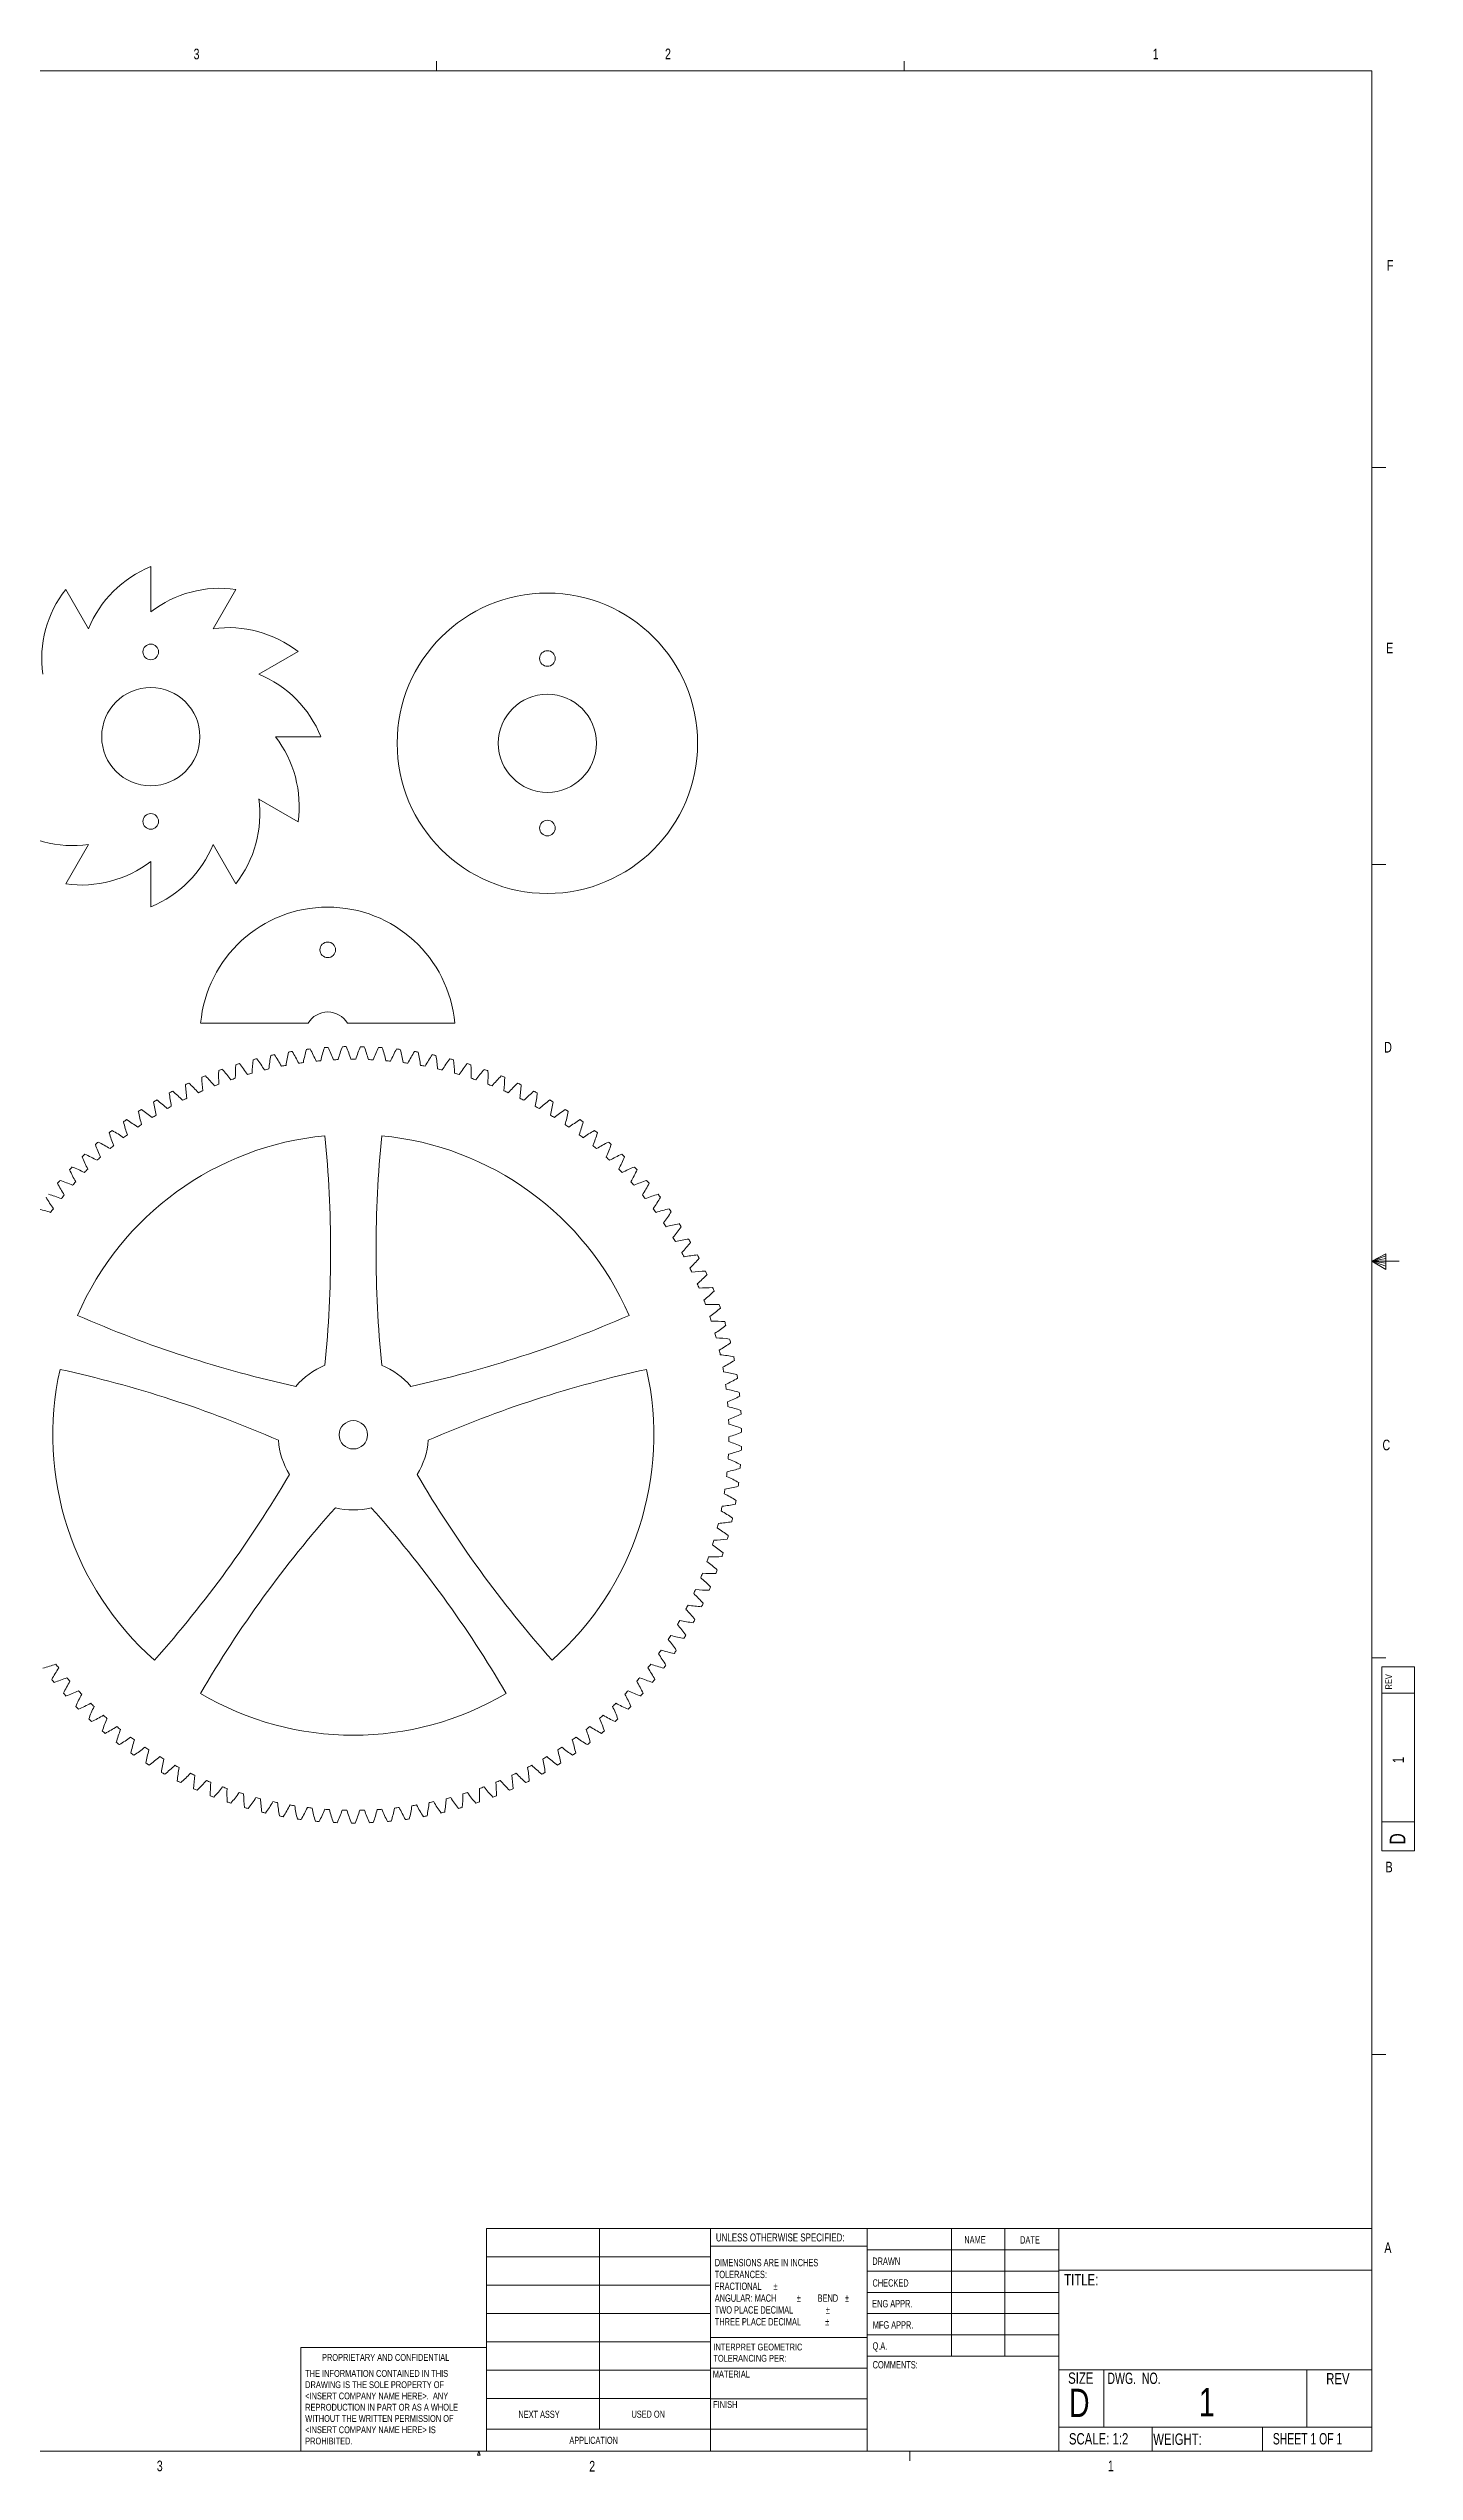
# Model space of a CAD drawing. Header units: millimetres. Extents: x 0 to 861, y 0 to 549.
# Drawn here: x 555 to 861, y 6 to 549 of the extents above; entities that cross this region are included whole.
import ezdxf

# ---------------------------------------------------------------- set-up
doc = ezdxf.new("R2010")
doc.units = ezdxf.units.MM
doc.styles.add('SLDTEXTSTYLE0', font='TXT', dxfattribs={"width": 0.75})
doc.styles.add('SLDTEXTSTYLE1', font='TXT', dxfattribs={"width": 0.6875})
doc.styles.add('SLDTEXTSTYLE2', font='TXT', dxfattribs={"width": 0.694444})

# ---------------------------------------------------------------- blocks, each defined once
blk = doc.blocks.new('SW_NOTE_0')
at = {"color": 0, "linetype": 'Continuous', "lineweight": 0, "char_height": 1.524, "attachment_point": 1, "style": 'SLDTEXTSTYLE0'}
for s, insert in [('INTERPRET GEOMETRIC', (0, 1.96)), ('TOLERANCING PER:', (0, -0.56))]:
    blk.add_mtext(s, dxfattribs=dict(at, insert=insert))
blk = doc.blocks.new('SW_NOTE_1')
at = {"color": 0, "linetype": 'Continuous', "lineweight": 0, "char_height": 1.651, "attachment_point": 1, "style": 'SLDTEXTSTYLE0'}
for s, insert in [('DIMENSIONS ARE IN INCHES', (0, 2.13)), ('TOLERANCES:', (0, -0.52)), ('FRACTIONAL', (0, -3.17)), ('%%p', (13.15, -3.17)), ('ANGULAR: MACH', (0, -5.82)), ('TWO PLACE DECIMAL', (0, -8.48)), ('%%p', (18.37, -5.82)), ('BEND', (23.04, -5.82)), ('%%p', (24.88, -8.48)), ('%%p', (29.16, -5.82)), ('THREE PLACE DECIMAL', (0, -11.13)), ('%%p', (24.73, -11.13))]:
    blk.add_mtext(s, dxfattribs=dict(at, insert=insert))
blk = doc.blocks.new('SW_NOTE_2')
at = {"color": 0, "linetype": 'Continuous', "lineweight": 0, "char_height": 1.524, "attachment_point": 1, "style": 'SLDTEXTSTYLE0'}
for s, insert in [('THE INFORMATION CONTAINED IN THIS', (0, 1.96)), ('<INSERT COMPANY NAME HERE>.  ANY', (0, -3.08)), ('DRAWING IS THE SOLE PROPERTY OF', (0, -0.56)), ('WITHOUT THE WRITTEN PERMISSION OF', (0, -8.13)), ('<INSERT COMPANY NAME HERE> IS', (0, -10.66)), ('REPRODUCTION IN PART OR AS A WHOLE', (0, -5.61)), ('PROHIBITED.', (0, -13.18))]:
    blk.add_mtext(s, dxfattribs=dict(at, insert=insert))

msp = doc.modelspace()

# ---------------------------------------------------------------- linework, layer by layer
at = {"color": 7, "linetype": 'Continuous', "lineweight": 0}
for p, q in [((13.28, 543.83), (851.48, 543.83)), ((641.93, 543.83), (641.93, 545.98)), ((746.71, 543.83), (746.71, 545.98)), ((851.48, 10.43), (851.48, 543.83)), ((851.48, 454.93), (854.66, 454.93)), ((851.48, 366.03), (854.66, 366.03)), ((851.48, 277.13), (854.63, 278.79)), ((854.63, 278.32), (851.48, 277.13)), ((854.63, 277.72), (851.48, 277.13)), ((854.63, 276.64), (851.48, 277.13)), ((854.63, 275.96), (851.48, 277.13)), ((854.63, 275.27), (851.48, 277.13)), ((851.48, 277.13), (857.65, 277.13)), ((854.63, 278.79), (854.63, 275.27)), ((851.48, 188.23), (854.66, 188.23)), ((853.7, 186.22), (861.06, 186.22)), ((853.7, 186.22), (853.7, 145.01)), ((861.06, 186.22), (861.06, 145.01)), ((861.06, 180.33), (853.7, 180.33)), ((853.7, 151.51), (861.06, 151.51)), ((853.7, 145.01), (861.06, 145.01)), ((851.48, 99.33), (854.66, 99.33)), ((653.14, 60.32), (851.48, 60.32)), ((653.14, 10.43), (653.14, 60.32)), ((678.48, 60.32), (678.48, 15.41)), ((703.35, 10.43), (703.35, 60.32)), ((738.44, 60.32), (738.44, 10.43)), ((757.34, 60.32), (757.34, 31.75)), ((769.24, 60.32), (769.24, 31.75)), ((781.41, 60.32), (781.41, 10.43)), ((738.44, 56.4), (703.35, 56.4)), ((738.44, 55.56), (781.41, 55.56)), ((653.14, 53.97), (703.35, 53.97)), ((738.44, 50.8), (781.41, 50.8)), ((781.41, 51), (851.48, 51)), ((653.14, 47.62), (703.35, 47.62)), ((738.44, 46.04), (781.41, 46.04)), ((653.14, 41.27), (703.35, 41.27)), ((781.41, 41.27), (738.44, 41.27)), ((611.55, 10.43), (611.55, 33.65)), ((653.14, 33.65), (611.55, 33.65)), ((653.14, 34.92), (703.35, 34.92)), ((703.35, 35.92), (738.44, 35.92)), ((781.41, 36.51), (738.44, 36.51)), ((653.14, 28.57), (703.35, 28.57)), ((703.35, 29.07), (738.44, 29.07)), ((781.41, 31.75), (738.44, 31.75)), ((781.41, 28.71), (851.48, 28.71)), ((791.46, 28.71), (791.46, 15.84)), ((836.95, 28.71), (836.95, 15.84)), ((653.14, 22.22), (703.35, 22.22)), ((703.35, 22.21), (738.44, 22.21)), ((653.14, 15.41), (738.44, 15.41)), ((781.41, 15.84), (851.48, 15.84)), ((802.32, 15.84), (802.32, 10.43)), ((827, 15.84), (827, 10.43)), ((851.48, 10.43), (13.28, 10.43)), ((651.11, 9.55), (651.45, 10.43)), ((651.77, 9.55), (651.11, 9.55)), ((651.45, 10.43), (651.77, 9.55)), ((747.98, 10.43), (747.98, 8.28))]:
    msp.add_line(p, q, dxfattribs=at)
at = {"color": 7, "linetype": 'Continuous', "lineweight": 15}
for p, q in [((577.95, 422.58), (577.95, 432.74)), ((563.98, 418.84), (558.9, 427.64)), ((591.92, 418.84), (597, 427.64)), ((602.14, 408.61), (610.94, 413.69)), ((605.89, 394.64), (616.05, 394.64)), ((602.14, 380.67), (610.94, 375.59)), ((563.98, 370.45), (558.9, 361.65)), ((591.92, 370.45), (597, 361.65)), ((577.95, 366.7), (577.95, 356.54)), ((589.13, 330.41), (613.19, 330.41)), ((621.99, 330.41), (646.05, 330.41))]:
    msp.add_line(p, q, dxfattribs=at)
for centre, radius in [((666.8, 393.16), 33.65), ((577.95, 413.64), 1.75), ((666.8, 412.16), 1.75), ((577.95, 394.64), 11), ((666.8, 393.16), 11), ((577.95, 375.65), 1.75), ((666.8, 374.16), 1.75), ((617.59, 346.87), 1.75), ((623.32, 238.2), 3.18)]:
    msp.add_circle(centre, radius, dxfattribs=at)
for centre, radius, start, end in [((587.48, 409.2), 25.4, 112.0339, 157.6917), ((578.92, 412.01), 25.4, 142.0339, 187.6917), ((593.48, 402.49), 25.4, 82.0339, 127.6917), ((595.32, 393.67), 25.4, 52.0339, 97.6917), ((592.5, 385.12), 25.4, 22.0339, 67.6917), ((585.79, 379.11), 25.4, 352.0339, 37.6917), ((576.97, 377.28), 25.4, 322.0339, 7.6917), ((560.58, 395.62), 25.4, 232.0339, 277.6917), ((568.42, 380.09), 25.4, 292.0339, 337.6917), ((562.42, 386.8), 25.4, 262.0339, 307.6917), ((617.59, 327.87), 28.58, 5.0997, 174.9003), ((617.59, 327.87), 5.08, 30, 150), ((631.18, 318.37), 34.29, 175.4074, 180.4682), ((623.32, 238.2), 87, 107.0534, 107.6132), ((571.26, 299.67), 34.29, 34.1985, 39.2592), ((634.9, 317.92), 34.29, 172.7408, 177.8015), ((623.32, 238.2), 87, 104.3868, 104.9466), ((574.18, 302.02), 34.29, 31.5318, 36.5926), ((638.6, 317.29), 34.29, 170.0741, 175.1349), ((623.32, 238.2), 87, 101.7201, 102.2799), ((577.2, 304.24), 34.29, 28.8651, 33.9259), ((623.32, 238.2), 84.15, 100.3073, 101.026), ((642.26, 316.49), 34.29, 167.4074, 172.4682), ((623.32, 238.2), 87, 99.0534, 99.6132), ((580.32, 306.31), 34.29, 26.1985, 31.2592), ((623.32, 238.2), 84.15, 97.6407, 98.3593), ((645.88, 315.53), 34.29, 164.7408, 169.8015), ((623.32, 238.2), 87, 96.3868, 96.9466), ((583.54, 308.24), 34.29, 23.5318, 28.5926), ((623.32, 238.2), 84.15, 94.974, 95.6927), ((649.46, 314.39), 34.29, 162.0741, 167.1349), ((623.32, 238.2), 87, 93.7201, 94.2799), ((586.84, 310.02), 34.29, 20.8651, 25.9259), ((623.32, 238.2), 84.15, 92.3073, 93.026), ((652.97, 313.1), 34.29, 159.4074, 164.4682), ((623.32, 238.2), 87, 91.0534, 91.6132), ((590.22, 311.64), 34.29, 18.1985, 23.2592), ((623.32, 238.2), 84.15, 89.6407, 90.3593), ((656.43, 311.64), 34.29, 156.7408, 161.8015), ((623.32, 238.2), 86.99, 88.3868, 88.9466), ((593.67, 313.1), 34.29, 15.5318, 20.5926), ((623.32, 238.2), 84.15, 86.974, 87.6927), ((659.81, 310.02), 34.29, 154.0741, 159.1349), ((623.32, 238.2), 87, 85.7201, 86.2799), ((597.19, 314.39), 34.29, 12.8651, 17.9259), ((623.32, 238.2), 84.15, 84.3073, 85.026), ((663.11, 308.24), 34.29, 151.4074, 156.4682), ((623.32, 238.2), 87, 83.0534, 83.6132), ((600.76, 315.53), 34.29, 10.1985, 15.2592), ((623.32, 238.2), 84.15, 81.6407, 82.3593), ((666.32, 306.31), 34.29, 148.7408, 153.8015), ((623.32, 238.2), 87, 80.3868, 80.9466), ((604.39, 316.49), 34.29, 7.5318, 12.5926), ((623.32, 238.2), 84.15, 78.974, 79.6927), ((669.45, 304.24), 34.29, 146.0741, 151.1349), ((623.32, 238.2), 87, 77.7201, 78.2799), ((608.05, 317.29), 34.29, 4.8651, 9.9259), ((672.47, 302.02), 34.29, 143.4074, 148.4682), ((623.32, 238.2), 86.99, 75.0534, 75.6132), ((611.75, 317.92), 34.29, 2.1985, 7.2592), ((675.39, 299.67), 34.29, 140.7408, 145.8015), ((623.32, 238.2), 87, 72.3868, 72.9466), ((615.47, 318.37), 34.29, 359.5318, 4.5926), ((623.32, 238.2), 87, 117.7201, 118.2799), ((560.78, 288.97), 34.29, 44.8651, 49.9259), ((623.32, 238.2), 87, 115.0534, 115.6132), ((619.95, 318.68), 34.29, 183.4074, 188.4682), ((563.21, 291.82), 34.29, 42.1985, 47.2592), ((623.32, 238.2), 84.15, 113.6407, 114.3593), ((623.32, 238.2), 87, 112.3868, 112.9466), ((623.69, 318.75), 34.29, 180.7408, 185.8015), ((565.77, 294.56), 34.29, 39.5318, 44.5926), ((623.32, 238.2), 84.15, 110.974, 111.6927), ((627.44, 318.65), 34.29, 178.0741, 183.1349), ((623.32, 238.2), 87, 109.7201, 110.2799), ((568.46, 297.18), 34.29, 36.8651, 41.9259), ((623.32, 238.2), 84.15, 108.3073, 109.026), ((623.32, 238.2), 84.15, 105.6407, 106.3593), ((623.32, 238.2), 84.15, 102.974, 103.6927), ((623.32, 238.2), 84.15, 76.3073, 77.026), ((623.32, 238.2), 84.15, 73.6407, 74.3593), ((623.32, 238.2), 84.15, 70.974, 71.6927), ((678.19, 297.18), 34.29, 138.0741, 143.1349), ((623.32, 238.2), 86.99, 69.7201, 70.2799), ((619.21, 318.65), 34.29, 356.8651, 1.9259), ((623.32, 238.2), 84.15, 68.3073, 69.026), ((680.87, 294.56), 34.29, 135.4074, 140.4682), ((623.32, 238.2), 87, 67.0534, 67.6132), ((622.95, 318.75), 34.29, 354.1985, 359.2592), ((623.32, 238.2), 84.15, 65.6407, 66.3593), ((683.43, 291.82), 34.29, 132.7408, 137.8015), ((623.32, 238.2), 86.99, 64.3868, 64.9466), ((626.7, 318.68), 34.29, 351.5318, 356.5926), ((685.86, 288.97), 34.29, 130.0741, 135.1349), ((623.32, 238.2), 87, 61.7201, 62.2799), ((623.32, 238.2), 87, 123.0534, 123.6132), ((608.78, 317.43), 34.29, 191.4074, 196.4682), ((556.33, 282.93), 34.29, 50.1985, 55.2592), ((623.32, 238.2), 84.15, 121.6407, 122.3593), ((623.32, 238.2), 87, 120.3868, 120.9466), ((612.48, 318.02), 34.29, 188.7408, 193.8015), ((558.49, 286), 34.29, 47.5318, 52.5926), ((623.32, 238.2), 84.15, 118.974, 119.6927), ((616.2, 318.44), 34.29, 186.0741, 191.1349), ((623.32, 238.2), 84.15, 116.3073, 117.026), ((623.32, 238.2), 84.15, 62.974, 63.6927), ((630.44, 318.44), 34.29, 348.8651, 353.9259), ((623.32, 238.2), 84.15, 60.3073, 61.026), ((688.16, 286), 34.29, 127.4074, 132.4682), ((623.32, 238.2), 86.99, 59.0534, 59.6132), ((634.17, 318.02), 34.29, 346.1985, 351.2592), ((623.32, 238.2), 84.15, 57.6407, 58.3593), ((690.31, 282.93), 34.29, 124.7408, 129.8015), ((637.87, 317.43), 34.29, 343.5318, 348.5926), ((623.32, 238.2), 87, 56.3868, 56.9466), ((623.32, 238.2), 67.32, 95.4125, 156.5875), ((623.32, 238.2), 87, 128.3868, 128.9466), ((601.48, 315.73), 34.29, 196.7408, 201.8015), ((552.47, 276.51), 34.29, 55.5318, 60.5926), ((623.32, 238.2), 87, 125.7201, 126.2799), ((605.11, 316.66), 34.29, 194.0741, 199.1349), ((623.32, 238.2), 84.15, 126.974, 127.6927), ((554.33, 279.77), 34.29, 52.8651, 57.9259), ((623.32, 238.2), 84.15, 124.3073, 125.026), ((357.23, 279.5), 261.01, 354.3456, 5.6544), ((889.42, 279.5), 261.01, 174.3456, 185.6544), ((623.32, 238.2), 67.32, 23.4125, 84.5875), ((623.32, 238.2), 84.15, 54.974, 55.6927), ((692.32, 279.77), 34.29, 122.0741, 127.1349), ((641.54, 316.66), 34.29, 340.8651, 345.9259), ((623.32, 238.2), 84.15, 52.3073, 53.026), ((623.32, 238.2), 86.99, 53.7201, 54.2799), ((694.18, 276.51), 34.29, 119.4074, 124.4682), ((645.17, 315.73), 34.29, 338.1985, 343.2592), ((623.32, 238.2), 87, 51.0534, 51.6132), ((623.32, 238.2), 87, 133.7201, 134.2799), ((594.36, 313.37), 34.29, 202.0741, 207.1349), ((549.21, 269.76), 34.29, 60.8651, 65.9259), ((623.32, 238.2), 87, 131.0534, 131.6132), ((597.89, 314.63), 34.29, 199.4074, 204.4682), ((623.32, 238.2), 84.15, 132.3073, 133.026), ((550.76, 273.18), 34.29, 58.1985, 63.2592), ((623.32, 238.2), 84.15, 129.6407, 130.3593), ((623.32, 238.2), 84.15, 49.6407, 50.3593), ((695.89, 273.18), 34.29, 116.7408, 121.8015), ((648.76, 314.63), 34.29, 335.5318, 340.5926), ((623.32, 238.2), 84.15, 46.974, 47.6927), ((623.32, 238.2), 87, 48.3868, 48.9466), ((697.44, 269.76), 34.29, 114.0741, 119.1349), ((652.28, 313.37), 34.29, 332.8651, 337.9259), ((623.32, 238.2), 86.99, 45.7201, 46.2799), ((623.32, 238.2), 87, 139.0534, 139.6132), ((587.5, 310.35), 34.29, 207.4074, 212.4682), ((546.6, 262.74), 34.29, 66.1985, 71.2592), ((623.32, 238.2), 87, 136.3868, 136.9466), ((590.9, 311.94), 34.29, 204.7408, 209.8015), ((547.82, 266.28), 34.29, 63.5318, 68.5926), ((623.32, 238.2), 84.15, 137.6407, 138.3593), ((623.32, 238.2), 84.15, 134.974, 135.6927), ((623.32, 238.2), 84.15, 44.3073, 45.026), ((698.82, 266.28), 34.29, 111.4074, 116.4682), ((655.75, 311.94), 34.29, 330.1985, 335.2592), ((623.32, 238.2), 84.15, 41.6407, 42.3593), ((700.05, 262.74), 34.29, 108.7408, 113.8015), ((623.32, 238.2), 86.99, 43.0534, 43.6132), ((659.15, 310.35), 34.29, 327.5318, 332.5926), ((623.32, 238.2), 86.99, 40.3868, 40.9466), ((544.65, 255.5), 34.29, 71.5318, 76.5926), ((584.18, 308.6), 34.29, 210.0741, 215.1349), ((545.54, 259.14), 34.29, 68.8651, 73.9259), ((623.32, 238.2), 84.15, 142.974, 143.6927), ((623.32, 238.2), 84.15, 140.3073, 141.026), ((623.32, 238.2), 84.15, 38.974, 39.6927), ((701.11, 259.14), 34.29, 106.0741, 111.1349), ((662.46, 308.6), 34.29, 324.8651, 329.9259), ((623.32, 238.2), 84.15, 36.3073, 37.026), ((702, 255.5), 34.29, 103.4074, 108.4682), ((623.32, 238.2), 86.99, 37.7201, 38.2799), ((665.7, 306.71), 34.29, 322.1985, 327.2592), ((623.32, 238.2), 87, 35.0534, 35.6132), ((623.32, 238.2), 84.15, 33.6407, 34.3593), ((702.72, 251.82), 34.29, 100.7408, 105.8015), ((668.84, 304.66), 34.29, 319.5318, 324.5926), ((623.32, 238.2), 84.15, 30.974, 31.6927), ((623.32, 238.2), 87, 32.3868, 32.9466), ((703.27, 248.11), 34.29, 98.0741, 103.1349), ((671.88, 302.47), 34.29, 316.8651, 321.9259), ((623.32, 238.2), 84.15, 28.3073, 29.026), ((703.64, 244.38), 34.29, 95.4074, 100.4682), ((623.32, 238.2), 86.99, 29.7201, 30.2799), ((674.82, 300.14), 34.29, 314.1985, 319.2592), ((623.32, 238.2), 86.99, 27.0534, 27.6132), ((623.32, 238.2), 84.15, 25.6407, 26.3593), ((703.84, 240.64), 34.29, 92.7408, 97.8015), ((677.65, 297.68), 34.29, 311.5318, 316.5926), ((623.32, 238.2), 84.15, 22.974, 23.6927), ((623.32, 238.2), 86.99, 24.3868, 24.9466), ((703.87, 236.89), 34.29, 90.0741, 95.1349), ((680.35, 295.09), 34.29, 308.8651, 313.9259), ((623.32, 238.2), 84.15, 20.3073, 21.026), ((703.72, 233.14), 34.29, 87.4074, 92.4682), ((682.94, 292.37), 34.29, 306.1985, 311.2592), ((623.32, 238.2), 87, 21.7201, 22.2799), ((623.32, 238.2), 87, 19.0534, 19.6132), ((666.27, 504.03), 261.01, 246.3456, 257.6544), ((580.38, 504.03), 261.01, 282.3456, 293.6544), ((623.32, 238.2), 84.15, 17.6407, 18.3593), ((703.4, 229.41), 34.29, 84.7408, 89.8015), ((685.4, 289.54), 34.29, 303.5318, 308.5926), ((623.32, 238.2), 84.15, 14.974, 15.6927), ((623.32, 238.2), 86.99, 16.3868, 16.9466), ((702.9, 225.69), 34.29, 82.0741, 87.1349), ((687.72, 286.6), 34.29, 300.8651, 305.9259), ((623.32, 238.2), 84.15, 12.3073, 13.026), ((702.23, 222), 34.29, 79.4074, 84.4682), ((623.32, 238.2), 87, 13.7201, 14.2799), ((623.32, 238.2), 87, 11.0534, 11.6132), ((623.32, 238.2), 67.32, 167.4125, 228.5875), ((501.81, -2.11), 261.01, 66.3456, 77.6544), ((623.32, 238.2), 16.83, 112.1666, 139.8334), ((623.32, 238.2), 16.83, 40.1666, 67.8334), ((744.83, -2.11), 261.01, 102.3456, 113.6544), ((623.32, 238.2), 67.32, 311.4125, 12.5875), ((689.9, 283.55), 34.29, 298.1985, 303.2592), ((623.32, 238.2), 84.15, 9.6407, 10.3593), ((701.4, 218.35), 34.29, 76.7408, 81.8015), ((691.94, 280.4), 34.29, 295.5318, 300.5926), ((623.32, 238.2), 87, 8.3868, 8.9466), ((623.32, 238.2), 84.15, 6.974, 7.6927), ((700.39, 214.74), 34.29, 74.0741, 79.1349), ((693.83, 277.16), 34.29, 292.8651, 297.9259), ((623.32, 238.2), 84.15, 4.3073, 5.026), ((699.21, 211.18), 34.29, 71.4074, 76.4682), ((623.32, 238.2), 86.99, 5.7201, 6.2799), ((695.56, 273.84), 34.29, 290.1985, 295.2592), ((623.32, 238.2), 84.15, 1.6407, 2.3593), ((697.87, 207.68), 34.29, 68.7408, 73.8015), ((623.32, 238.2), 86.99, 3.0534, 3.6132), ((623.32, 238.2), 87, 0.3868, 0.9466), ((623.32, 238.2), 16.83, 184.1666, 211.8334), ((623.32, 238.2), 16.83, 328.1666, 355.8334), ((623.32, 238.2), 84.15, 356.3073, 357.026), ((698.56, 266.97), 34.29, 284.8651, 289.9259), ((623.32, 238.2), 84.15, 358.974, 359.6927), ((696.37, 204.24), 34.29, 66.0741, 71.1349), ((697.14, 270.44), 34.29, 287.5318, 292.5926), ((623.32, 238.2), 87, 357.7201, 358.2799), ((383.77, 361.19), 261.01, 318.3456, 329.6544), ((862.87, 361.19), 261.01, 210.3456, 221.6544), ((623.32, 238.2), 84.15, 353.6407, 354.3593), ((692.9, 197.6), 34.29, 60.7408, 65.8015), ((699.82, 263.44), 34.29, 282.1985, 287.2592), ((694.71, 200.88), 34.29, 63.4074, 68.4682), ((623.32, 238.2), 86.99, 355.0534, 355.6132), ((701.84, 256.22), 34.29, 276.8651, 281.9259), ((623.32, 238.2), 84.15, 350.974, 351.6927), ((690.94, 194.41), 34.29, 58.0741, 63.1349), ((700.91, 259.85), 34.29, 279.5318, 284.5926), ((623.32, 238.2), 86.99, 349.7201, 350.2799), ((623.32, 238.2), 87, 352.3868, 352.9466), ((814.32, 48.38), 261.01, 138.3456, 149.6544), ((623.32, 238.2), 16.83, 256.1666, 283.8334), ((432.33, 48.38), 261.01, 30.3456, 41.6544), ((623.32, 238.2), 84.15, 345.6407, 346.3593), ((686.57, 188.31), 34.29, 52.7408, 57.8015), ((702.59, 252.55), 34.29, 274.1985, 279.2592), ((623.32, 238.2), 84.15, 348.3073, 349.026), ((688.83, 191.31), 34.29, 55.4074, 60.4682), ((623.32, 238.2), 86.99, 347.0534, 347.6132), ((623.32, 238.2), 84.15, 342.974, 343.6927), ((684.18, 185.42), 34.29, 50.0741, 55.1349), ((703.17, 248.85), 34.29, 271.5318, 276.5926), ((623.32, 238.2), 87, 344.3868, 344.9466), ((623.32, 238.2), 84.15, 337.6407, 338.3593), ((703.82, 241.38), 34.29, 266.1985, 271.2592), ((623.32, 238.2), 84.15, 340.3073, 341.026), ((681.66, 182.65), 34.29, 47.4074, 52.4682), ((703.58, 245.12), 34.29, 268.8651, 273.9259), ((623.32, 238.2), 86.99, 339.0534, 339.6132), ((623.32, 238.2), 86.99, 341.7201, 342.2799), ((623.32, 238.2), 84.15, 334.974, 335.6927), ((676.25, 177.47), 34.29, 42.0741, 47.1349), ((703.88, 237.63), 34.29, 263.5318, 268.5926), ((679.01, 179.99), 34.29, 44.7408, 49.8015), ((623.32, 238.2), 86.99, 336.3868, 336.9466), ((623.32, 238.2), 84.15, 329.6407, 330.3593), ((670.37, 172.81), 34.29, 36.7408, 41.8015), ((703.48, 230.14), 34.29, 258.1985, 263.2592), ((623.32, 238.2), 84.15, 332.3073, 333.026), ((673.36, 175.07), 34.29, 39.4074, 44.4682), ((703.76, 233.88), 34.29, 260.8651, 265.9259), ((623.32, 238.2), 86.99, 331.0534, 331.6132), ((623.32, 238.2), 87, 333.7201, 334.2799), ((623.32, 238.2), 84.15, 326.974, 327.6927), ((667.28, 170.69), 34.29, 34.0741, 39.1349), ((703.01, 226.42), 34.29, 255.5318, 260.5926), ((623.32, 238.2), 86.99, 328.3868, 328.9466), ((545.07, 219.07), 34.29, 284.7408, 289.8015), ((585.83, 166.9), 34.29, 146.1985, 151.2592), ((623.32, 238.2), 84.15, 217.6407, 218.3593), ((623.32, 238.2), 84.15, 321.6407, 322.3593), ((660.81, 166.9), 34.29, 28.7408, 33.8015), ((701.57, 219.07), 34.29, 250.1985, 255.2592), ((623.32, 238.2), 84.15, 324.3073, 325.026), ((664.09, 168.72), 34.29, 31.4074, 36.4682), ((702.38, 222.73), 34.29, 252.8651, 257.9259), ((623.32, 238.2), 87, 323.0534, 323.6132), ((623.32, 238.2), 87, 325.7201, 326.2799), ((623.32, 238.2), 87, 219.0534, 219.6132), ((546.05, 215.45), 34.29, 287.4074, 292.4682), ((589.19, 165.23), 34.29, 148.8651, 153.9259), ((623.32, 238.2), 87, 221.7201, 222.2799), ((547.19, 211.88), 34.29, 290.0741, 295.1349), ((623.32, 238.2), 84.15, 220.3073, 221.026), ((592.62, 163.72), 34.29, 151.5318, 156.5926), ((623.32, 238.2), 84.15, 222.974, 223.6927), ((623.32, 238.2), 67.32, 239.4125, 300.5875), ((623.32, 238.2), 84.15, 316.3073, 317.026), ((654.03, 163.72), 34.29, 23.4074, 28.4682), ((699.46, 211.88), 34.29, 244.8651, 249.9259), ((623.32, 238.2), 84.15, 318.974, 319.6927), ((657.46, 165.23), 34.29, 26.0741, 31.1349), ((700.6, 215.45), 34.29, 247.5318, 252.5926), ((623.32, 238.2), 87, 317.7201, 318.2799), ((623.32, 238.2), 86.99, 320.3868, 320.9466), ((623.32, 238.2), 87, 224.3868, 224.9466), ((548.5, 208.36), 34.29, 292.7408, 297.8015), ((596.12, 162.37), 34.29, 154.1985, 159.2592), ((623.32, 238.2), 87, 227.0534, 227.6132), ((623.32, 238.2), 84.15, 225.6407, 226.3593), ((549.97, 204.91), 34.29, 295.4074, 300.4682), ((599.68, 161.19), 34.29, 156.8651, 161.9259), ((623.32, 238.2), 84.15, 228.3073, 229.026), ((623.32, 238.2), 84.15, 310.974, 311.6927), ((646.97, 161.19), 34.29, 18.0741, 23.1349), ((696.68, 204.91), 34.29, 239.5318, 244.5926), ((623.32, 238.2), 84.15, 313.6407, 314.3593), ((650.53, 162.37), 34.29, 20.7408, 25.8015), ((623.32, 238.2), 87, 312.3868, 312.9466), ((698.15, 208.36), 34.29, 242.1985, 247.2592), ((623.32, 238.2), 86.99, 315.0534, 315.6132), ((623.32, 238.2), 87, 229.7201, 230.2799), ((551.59, 201.54), 34.29, 298.0741, 303.1349), ((603.29, 160.17), 34.29, 159.5318, 164.5926), ((623.32, 238.2), 87, 232.3868, 232.9466), ((623.32, 238.2), 84.15, 230.974, 231.6927), ((553.38, 198.24), 34.29, 300.7408, 305.8015), ((623.32, 238.2), 84.15, 233.6407, 234.3593), ((606.94, 159.33), 34.29, 162.1985, 167.2592), ((623.32, 238.2), 84.15, 305.6407, 306.3593), ((639.71, 159.33), 34.29, 12.7408, 17.8015), ((693.27, 198.24), 34.29, 234.1985, 239.2592), ((623.32, 238.2), 84.15, 308.3073, 309.026), ((643.36, 160.17), 34.29, 15.4074, 20.4682), ((623.32, 238.2), 87, 307.0534, 307.6132), ((695.05, 201.54), 34.29, 236.8651, 241.9259), ((623.32, 238.2), 87, 309.7201, 310.2799), ((623.32, 238.2), 87, 235.0534, 235.6132), ((555.31, 195.03), 34.29, 303.4074, 308.4682), ((623.32, 238.2), 84.15, 236.3073, 237.026), ((610.62, 158.65), 34.29, 164.8651, 169.9259), ((623.32, 238.2), 87, 237.7201, 238.2799), ((557.39, 191.91), 34.29, 306.0741, 311.1349), ((623.32, 238.2), 84.15, 238.974, 239.6927), ((614.34, 158.14), 34.29, 167.5318, 172.5926), ((559.62, 188.89), 34.29, 308.7408, 313.8015), ((623.32, 238.2), 84.15, 241.6407, 242.3593), ((618.07, 157.81), 34.29, 170.1985, 175.2592), ((623.32, 238.2), 84.15, 297.6407, 298.3593), ((628.57, 157.81), 34.29, 4.7408, 9.8015), ((687.03, 188.89), 34.29, 226.1985, 231.2592), ((623.32, 238.2), 84.15, 300.3073, 301.026), ((632.31, 158.14), 34.29, 7.4074, 12.4682), ((689.25, 191.91), 34.29, 228.8651, 233.9259), ((623.32, 238.2), 87, 301.7201, 302.2799), ((623.32, 238.2), 84.15, 302.974, 303.6927), ((636.02, 158.65), 34.29, 10.0741, 15.1349), ((691.34, 195.03), 34.29, 231.5318, 236.5926), ((623.32, 238.2), 86.99, 304.3868, 304.9466), ((623.32, 238.2), 87, 240.3868, 240.9466), ((623.32, 238.2), 87, 243.0534, 243.6132), ((561.98, 185.98), 34.29, 311.4074, 316.4682), ((623.32, 238.2), 84.15, 244.3073, 245.026), ((621.82, 157.66), 34.29, 172.8651, 177.9259), ((623.32, 238.2), 87, 245.7201, 246.2799), ((564.48, 183.19), 34.29, 314.0741, 319.1349), ((623.32, 238.2), 84.15, 246.974, 247.6927), ((625.57, 157.67), 34.29, 175.5318, 180.5926), ((567.1, 180.51), 34.29, 316.7408, 321.8015), ((623.32, 238.2), 84.15, 249.6407, 250.3593), ((629.31, 157.86), 34.29, 178.1985, 183.2592), ((569.84, 177.95), 34.29, 319.4074, 324.4682), ((623.32, 238.2), 84.15, 252.3073, 253.026), ((633.04, 158.23), 34.29, 180.8651, 185.9259), ((613.6, 158.23), 34.29, 354.0741, 359.1349), ((623.32, 238.2), 84.15, 286.974, 287.6927), ((676.8, 177.95), 34.29, 215.5318, 220.5926), ((617.34, 157.86), 34.29, 356.7408, 1.8015), ((623.32, 238.2), 84.15, 289.6407, 290.3593), ((679.55, 180.51), 34.29, 218.1985, 223.2592), ((623.32, 238.2), 84.15, 292.3073, 293.026), ((621.08, 157.67), 34.29, 359.4074, 4.4682), ((682.17, 183.19), 34.29, 220.8651, 225.9259), ((623.32, 238.2), 86.99, 293.7201, 294.2799), ((623.32, 238.2), 84.15, 294.974, 295.6927), ((624.83, 157.66), 34.29, 2.0741, 7.1349), ((684.67, 185.98), 34.29, 223.5318, 228.5926), ((623.32, 238.2), 87, 296.3868, 296.9466), ((623.32, 238.2), 86.99, 299.0534, 299.6132), ((623.32, 238.2), 87, 248.3868, 248.9466), ((623.32, 238.2), 87, 251.0534, 251.6132), ((623.32, 238.2), 87, 253.7201, 254.2799), ((572.71, 175.53), 34.29, 322.0741, 327.1349), ((623.32, 238.2), 84.15, 254.974, 255.6927), ((636.75, 158.77), 34.29, 183.5318, 188.5926), ((623.32, 238.2), 87, 256.3868, 256.9466), ((575.68, 173.24), 34.29, 324.7408, 329.8015), ((623.32, 238.2), 84.15, 257.6407, 258.3593), ((640.43, 159.48), 34.29, 186.1985, 191.2592), ((623.32, 238.2), 87, 259.0534, 259.6132), ((578.75, 171.1), 34.29, 327.4074, 332.4682), ((623.32, 238.2), 84.15, 260.3073, 261.026), ((644.08, 160.36), 34.29, 188.8651, 193.9259), ((623.32, 238.2), 87, 261.7201, 262.2799), ((581.92, 169.1), 34.29, 330.0741, 335.1349), ((623.32, 238.2), 84.15, 262.974, 263.6927), ((647.68, 161.41), 34.29, 191.5318, 196.5926), ((585.18, 167.24), 34.29, 332.7408, 337.8015), ((623.32, 238.2), 84.15, 265.6407, 266.3593), ((651.22, 162.63), 34.29, 194.1985, 199.2592), ((588.52, 165.55), 34.29, 335.4074, 340.4682), ((623.32, 238.2), 84.15, 268.3073, 269.026), ((654.71, 164.01), 34.29, 196.8651, 201.9259), ((591.94, 164.01), 34.29, 338.0741, 343.1349), ((623.32, 238.2), 84.15, 270.974, 271.6927), ((658.13, 165.55), 34.29, 199.5318, 204.5926), ((595.42, 162.63), 34.29, 340.7408, 345.8015), ((623.32, 238.2), 84.15, 273.6407, 274.3593), ((661.47, 167.24), 34.29, 202.1985, 207.2592), ((598.97, 161.41), 34.29, 343.4074, 348.4682), ((623.32, 238.2), 84.15, 276.3073, 277.026), ((664.73, 169.1), 34.29, 204.8651, 209.9259), ((623.32, 238.2), 86.99, 277.7201, 278.2799), ((602.57, 160.36), 34.29, 346.0741, 351.1349), ((623.32, 238.2), 84.15, 278.974, 279.6927), ((667.9, 171.1), 34.29, 207.5318, 212.5926), ((623.32, 238.2), 86.99, 280.3868, 280.9466), ((606.21, 159.48), 34.29, 348.7408, 353.8015), ((623.32, 238.2), 84.15, 281.6407, 282.3593), ((670.97, 173.24), 34.29, 210.1985, 215.2592), ((623.32, 238.2), 86.99, 283.0534, 283.6132), ((609.89, 158.77), 34.29, 351.4074, 356.4682), ((623.32, 238.2), 84.15, 284.3073, 285.026), ((673.94, 175.53), 34.29, 212.8651, 217.9259), ((623.32, 238.2), 86.99, 285.7201, 286.2799), ((623.32, 238.2), 86.99, 288.3868, 288.9466), ((623.32, 238.2), 87, 291.0534, 291.6132), ((623.32, 238.2), 87, 264.3868, 264.9466), ((623.32, 238.2), 86.99, 267.0534, 267.6132), ((623.32, 238.2), 86.99, 269.7201, 270.2799), ((623.32, 238.2), 86.99, 272.3868, 272.9466), ((623.32, 238.2), 86.99, 275.0534, 275.6132)]:
    msp.add_arc(centre, radius, start, end, dxfattribs=at)

# ---------------------------------------------------------------- block references
at = {"color": 7, "linetype": 'Continuous', "lineweight": 0}
for name, p in [('SW_NOTE_1', (704.3, 51.4)), ('SW_NOTE_0', (703.99, 32.59)), ('SW_NOTE_2', (612.54, 26.67))]:
    msp.add_blockref(name, p, dxfattribs=at)

# ---------------------------------------------------------------- texts
for s, insert, char_height, attachment_point, style in [('3', (587.54, 548.8), 2.38, 1, 'SLDTEXTSTYLE0'), ('2', (693.15, 548.82), 2.38, 1, 'SLDTEXTSTYLE0'), ('1', (802.4, 548.81), 2.38, 1, 'SLDTEXTSTYLE0'), ('F', (854.87, 501.43), 2.38, 1, 'SLDTEXTSTYLE0'), ('E', (854.7, 415.7), 2.38, 1, 'SLDTEXTSTYLE0'), ('D', (854.26, 326.24), 2.38, 1, 'SLDTEXTSTYLE0'), ('C', (853.88, 237.11), 2.38, 1, 'SLDTEXTSTYLE0'), ('B', (854.58, 142.54), 2.38, 1, 'SLDTEXTSTYLE0'), ('UNLESS OTHERWISE SPECIFIED:', (704.54, 59.23), 1.778, 1, 'SLDTEXTSTYLE0'), ('NAME', (760.2, 58.65), 1.651, 1, 'SLDTEXTSTYLE0'), ('DATE', (772.7, 58.61), 1.651, 1, 'SLDTEXTSTYLE0'), ('A', (854.3, 57.24), 2.38, 1, 'SLDTEXTSTYLE0'), ('DRAWN', (739.58, 53.85), 1.651, 1, 'SLDTEXTSTYLE0'), ('CHECKED', (739.63, 48.97), 1.651, 1, 'SLDTEXTSTYLE0'), ('TITLE:', (782.57, 50.12), 2.54, 1, 'SLDTEXTSTYLE0'), ('ENG APPR.', (739.56, 44.33), 1.651, 1, 'SLDTEXTSTYLE0'), ('MFG APPR.', (739.68, 39.57), 1.651, 1, 'SLDTEXTSTYLE0'), ('Q.A.', (739.64, 34.85), 1.651, 1, 'SLDTEXTSTYLE0'), ('PROPRIETARY AND CONFIDENTIAL', (616.31, 32.21), 1.524, 1, 'SLDTEXTSTYLE0'), ('MATERIAL', (703.86, 28.48), 1.524, 1, 'SLDTEXTSTYLE0'), ('COMMENTS:', (739.66, 30.64), 1.651, 1, 'SLDTEXTSTYLE0'), ('SIZE', (783.46, 28.09), 2.54, 1, 'SLDTEXTSTYLE0'), ('DWG.  NO.', (792.26, 28.05), 2.54, 1, 'SLDTEXTSTYLE2'), ('REV', (841.27, 27.95), 2.54, 1, 'SLDTEXTSTYLE0'), ('D', (783.66, 24.45), 6.35, 1, 'SLDTEXTSTYLE0'), ('1', (814.52, 24.6), 6.35, 2, 'SLDTEXTSTYLE0'), ('NEXT ASSY', (660.32, 19.5), 1.587, 1, 'SLDTEXTSTYLE0'), ('USED ON', (685.64, 19.53), 1.587, 1, 'SLDTEXTSTYLE0'), ('FINISH', (703.93, 21.67), 1.524, 1, 'SLDTEXTSTYLE0'), ('APPLICATION', (671.73, 13.68), 1.5875, 1, 'SLDTEXTSTYLE0'), ('SCALE: 1:2', (783.63, 14.49), 2.54, 1, 'SLDTEXTSTYLE0'), ('WEIGHT:', (802.52, 14.41), 2.54, 1, 'SLDTEXTSTYLE0'), ('SHEET 1 OF 1', (829.31, 14.5), 2.54, 1, 'SLDTEXTSTYLE1'), ('3', (579.3, 8.34), 2.38, 1, 'SLDTEXTSTYLE0'), ('2', (676.17, 8.27), 2.38, 1, 'SLDTEXTSTYLE0'), ('1', (792.36, 8.33), 2.38, 1, 'SLDTEXTSTYLE0')]:
    msp.add_mtext(s, dxfattribs=dict(at, insert=insert, char_height=char_height, attachment_point=attachment_point, style=style))
at = {"color": 7, "linetype": 'Continuous', "lineweight": 0, "rotation": 90, "style": 'SLDTEXTSTYLE0'}
for s, insert, char_height, attachment_point in [('REV', (854.51, 181.14), 1.524, 1), ('1', (856.17, 165.35), 2.54, 2), ('D', (855.51, 146.38), 3.5, 1)]:
    msp.add_mtext(s, dxfattribs=dict(at, insert=insert, char_height=char_height, attachment_point=attachment_point))

doc.saveas('drawing.dxf')
